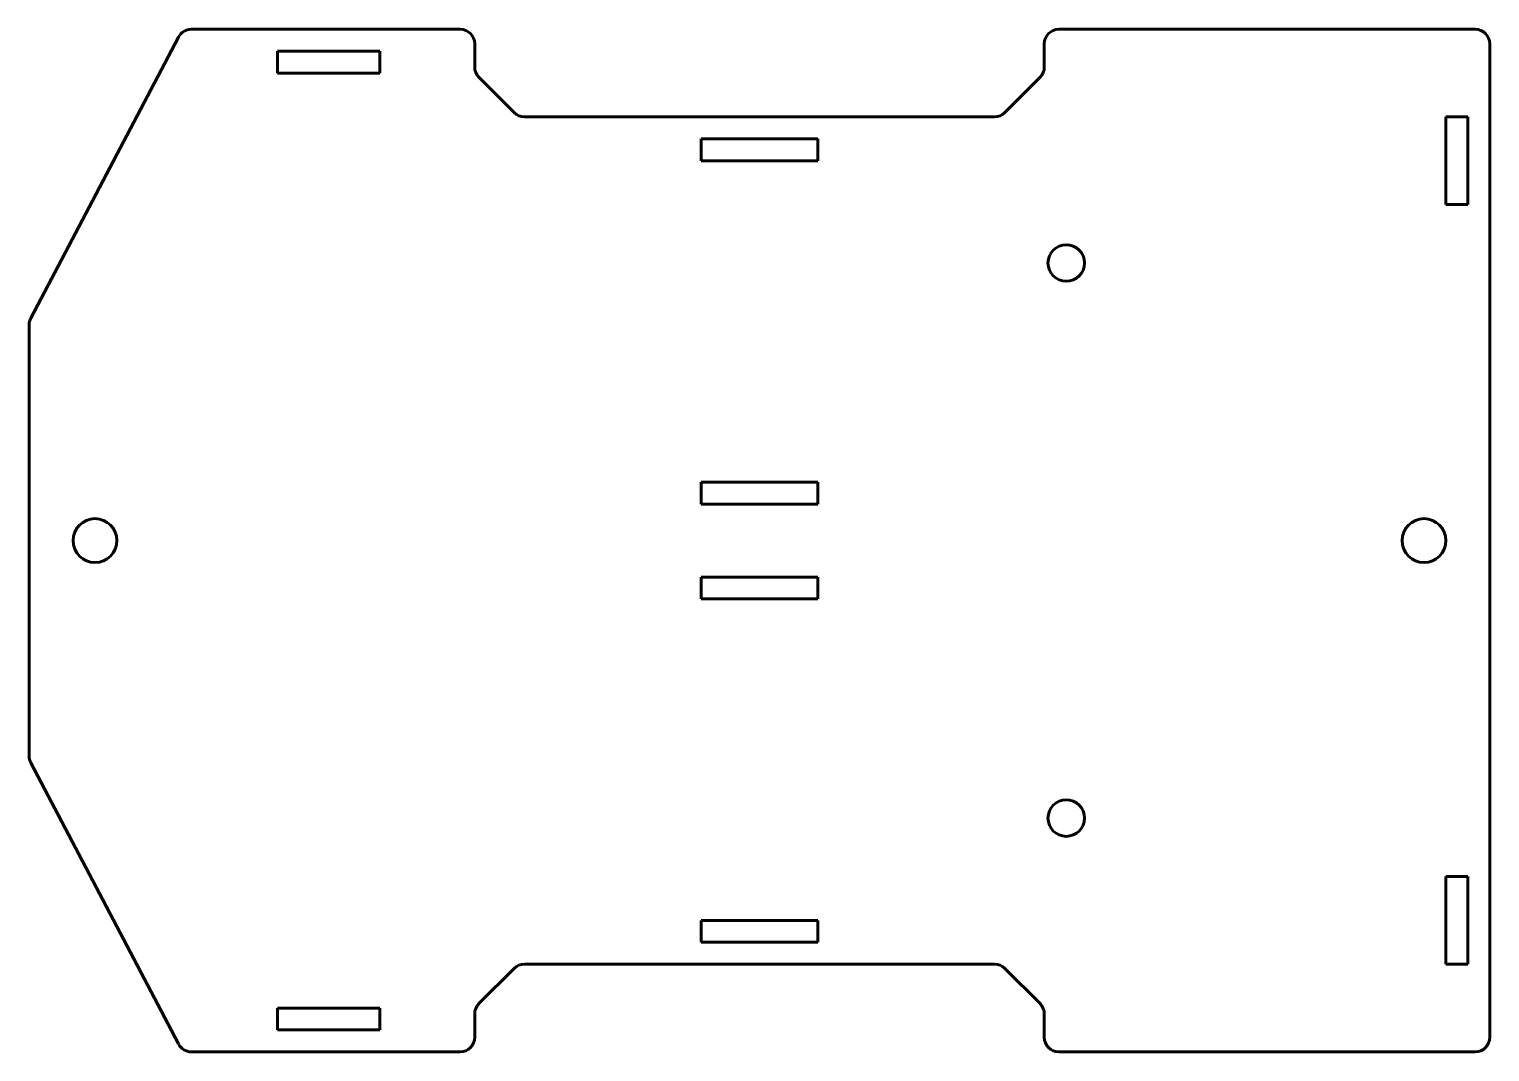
# Model space of a CAD drawing. Header units: millimetres. Extents: x 61 to 161, y 142 to 212.
import ezdxf

# ---------------------------------------------------------------- set-up
doc = ezdxf.new("R2010")
doc.units = ezdxf.units.MM
doc.linetypes.add('K5LT32768', pattern=[0])
doc.layers.add('Системный слой (1)', color=251, linetype='Continuous', true_color=0x6c6c6c)

msp = doc.modelspace()

# ---------------------------------------------------------------- linework, layer by layer
at = {"layer": 'Системный слой (1)', "color": 150, "linetype": 'K5LT32768', "lineweight": 60, "true_color": 0x0080ff}
for p, q in [((90.33, 212.11), (71.93, 212.11)), ((159.83, 212.11), (131.33, 212.11)), ((71.05, 211.58), (60.94, 192.33)), ((91.33, 209.53), (91.33, 211.11)), ((130.33, 211.11), (130.33, 209.53)), ((160.83, 143.11), (160.83, 211.11)), ((84.83, 210.61), (77.83, 210.61)), ((77.83, 210.61), (77.83, 209.11)), ((84.83, 209.11), (84.83, 210.61)), ((77.83, 209.11), (84.83, 209.11)), ((94.04, 206.41), (91.62, 208.82)), ((130.04, 208.82), (127.62, 206.41)), ((126.92, 206.11), (94.74, 206.11)), ((157.83, 206.11), (157.83, 200.11)), ((159.33, 206.11), (157.83, 206.11)), ((159.33, 200.11), (159.33, 206.11)), ((114.83, 204.61), (106.83, 204.61)), ((106.83, 204.61), (106.83, 203.11)), ((114.83, 203.11), (114.83, 204.61)), ((106.83, 203.11), (114.83, 203.11)), ((157.83, 200.11), (159.33, 200.11)), ((60.83, 162.36), (60.83, 191.87)), ((114.83, 181.11), (106.83, 181.11)), ((106.83, 181.11), (106.83, 179.61)), ((114.83, 179.61), (114.83, 181.11)), ((106.83, 179.61), (114.83, 179.61)), ((106.83, 174.61), (114.83, 174.61)), ((106.83, 173.11), (106.83, 174.61)), ((114.83, 174.61), (114.83, 173.11)), ((114.83, 173.11), (106.83, 173.11)), ((71.05, 142.65), (60.94, 161.9)), ((157.83, 148.11), (157.83, 154.11)), ((157.83, 154.11), (159.33, 154.11)), ((159.33, 154.11), (159.33, 148.11)), ((106.83, 149.61), (106.83, 151.11)), ((106.83, 151.11), (114.83, 151.11)), ((114.83, 151.11), (114.83, 149.61)), ((114.83, 149.61), (106.83, 149.61)), ((126.92, 148.11), (94.74, 148.11)), ((159.33, 148.11), (157.83, 148.11)), ((94.04, 147.82), (91.62, 145.41)), ((130.04, 145.41), (127.62, 147.82)), ((77.83, 143.61), (77.83, 145.11)), ((77.83, 145.11), (84.83, 145.11)), ((84.83, 145.11), (84.83, 143.61)), ((91.33, 144.7), (91.33, 143.11)), ((130.33, 143.11), (130.33, 144.7)), ((84.83, 143.61), (77.83, 143.61)), ((90.33, 142.11), (71.93, 142.11)), ((159.83, 142.11), (131.33, 142.11))]:
    msp.add_line(p, q, dxfattribs=at)
for centre, radius in [((131.83, 196.11), 1.25), ((65.33, 177.11), 1.5), ((156.33, 177.11), 1.5), ((131.83, 158.11), 1.25)]:
    msp.add_circle(centre, radius, dxfattribs=at)
for centre, start, end in [((71.93, 211.11), 90, 152.3005), ((90.33, 211.11), 0, 90), ((131.33, 211.11), 90, 180), ((159.83, 211.11), 0, 90), ((92.33, 209.53), 180, 225), ((129.33, 209.53), 315, 0), ((94.74, 207.11), 225, 270), ((126.92, 207.11), 270, 315), ((61.83, 191.87), 152.3005, 180), ((61.83, 162.36), 180, 207.6995), ((94.74, 147.11), 90, 135), ((126.92, 147.11), 45, 90), ((92.33, 144.7), 135, 180), ((129.33, 144.7), 0, 45), ((90.33, 143.11), 270, 0), ((131.33, 143.11), 180, 270), ((159.83, 143.11), 270, 0), ((71.93, 143.11), 207.6995, 270)]:
    msp.add_arc(centre, 1, start, end, dxfattribs=at)

doc.saveas('drawing.dxf')
